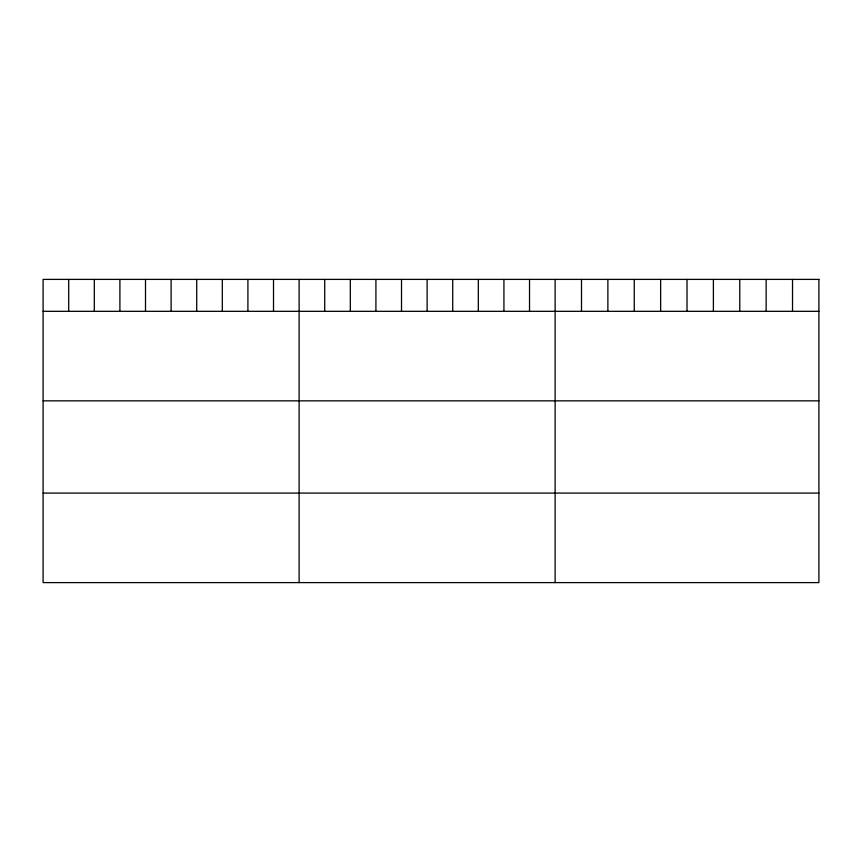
<?xml version="1.0" encoding="UTF-8"?>
<svg xmlns="http://www.w3.org/2000/svg" width="862" height="862" viewBox="0 0 862 862"><rect width="100%" height="100%" fill="white"/><g stroke="black" fill="none" stroke-linecap="round" stroke-linejoin="round"><path stroke-width="1.29" d="M43.1 311.322L818.9 311.322M43.1 400.852L818.9 400.852M43.1 493.086L818.9 493.086M792.523 279.396L792.523 311.322M766.146 279.396L766.146 311.322M739.768 279.396L739.768 311.322M713.391 279.396L713.391 311.322M687.014 279.396L687.014 311.322M660.637 279.396L660.637 311.322M634.26 279.396L634.26 311.322M607.882 279.396L607.882 311.322M581.505 279.396L581.505 311.322M555.128 279.396L555.128 582.604M529.527 279.396L529.527 311.322M503.925 279.396L503.925 311.322M478.324 279.396L478.324 311.322M452.722 279.396L452.722 311.322M427.121 279.396L427.121 311.322M401.52 279.396L401.52 311.322M375.918 279.396L375.918 311.322M350.317 279.396L350.317 311.322M324.715 279.396L324.715 311.322M299.114 279.396L299.114 582.604M273.513 279.396L273.513 311.322M247.911 279.396L247.911 311.322M222.31 279.396L222.31 311.322M196.708 279.396L196.708 311.322M171.107 279.396L171.107 311.322M145.506 279.396L145.506 311.322M119.904 279.396L119.904 311.322M94.303 279.396L94.303 311.322M68.701 279.396L68.701 311.322M818.9 279.396L43.1 279.396L43.1 582.604L818.9 582.604L818.9 279.396"/></g></svg>
